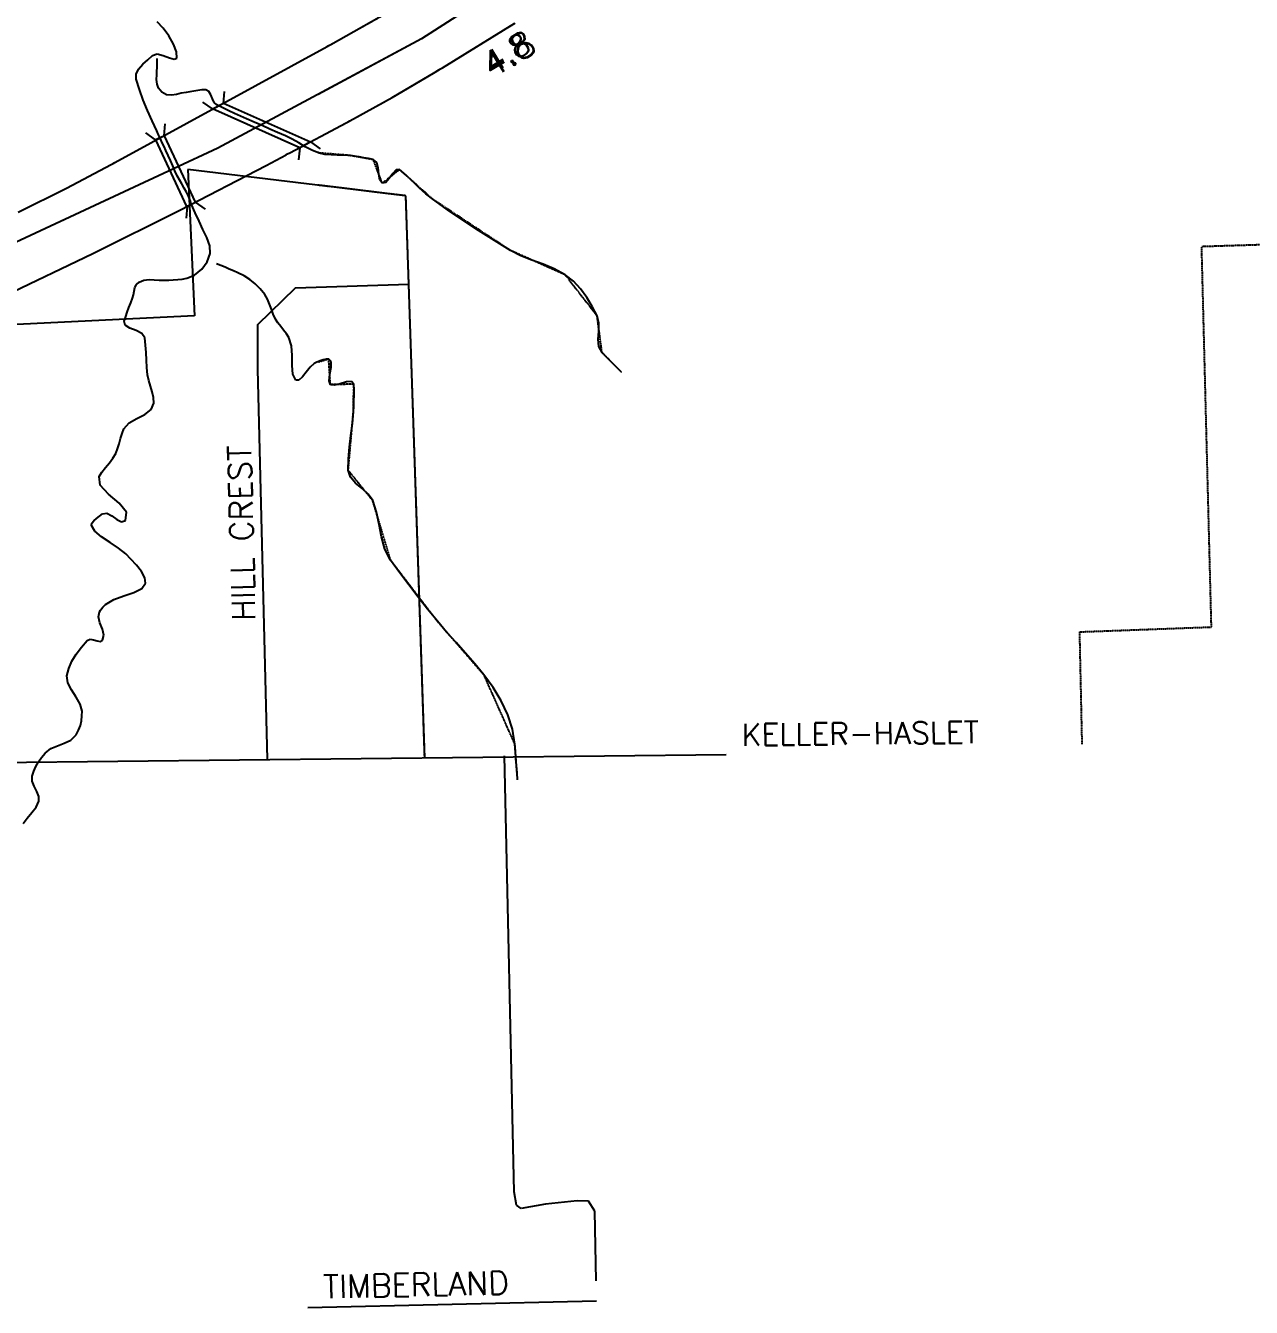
# Model space of a CAD drawing. Header units: feet. Extents: x 2327405 to 2393004, y 6977726 to 7089689.
# Drawn here: x 2346897 to 2357680, y 6989773 to 7001047 of the extents above; entities that cross this region are included whole.
import ezdxf
from ezdxf.enums import TextEntityAlignment as Align

# ---------------------------------------------------------------- set-up
doc = ezdxf.new("R2010")
doc.units = ezdxf.units.FT
doc.header["$MEASUREMENT"] = 0
for name, pattern in [('DASHED', [0.75, 0.5, -0.25]), ('DASHED2', [0.375, 0.25, -0.125]), ('DIVIDE2', [0.6252, 0.25, -0.125, 0.0001, -0.125, 0.0001, -0.125])]:
    doc.linetypes.add(name, pattern=pattern)
doc.layers.add('vicinity map', color=9, linetype='CONTINUOUS')
doc.styles.add('L60', font='simplex', dxfattribs={"height": 6})
doc.styles.get("Standard").update_dxf_attribs({"font": 'Simplex.shx'})

msp = doc.modelspace()

# ---------------------------------------------------------------- linework, layer by layer
at = {"layer": 'vicinity map'}
for p, q in [((2350951.70886, 7001301.8869), (2350379.76871, 7000931.06573)), ((2349581.16735, 7000881.42977), (2350075.2093, 7001158.32245)), ((2348105.90541, 7001025.80825), (2348055.37667, 7001082.01763)), ((2348156.65152, 7000957.24906), (2348105.90541, 7001025.80825)), ((2350564.42285, 7000677.04358), (2351201.65906, 7001068.56249)), ((2347682.18959, 6999844.25714), (2349548.97801, 7000863.62907)), ((2348199.30143, 7000884.67927), (2348156.65152, 7000957.24906)), ((2348225.54161, 7000816.43805), (2348199.30143, 7000884.67927)), ((2350379.76871, 7000931.06573), (2348588.51257, 6999967.97686)), ((2349548.97801, 7000863.62907), (2349565.68428, 7000872.75475)), ((2349565.68428, 7000872.75475), (2349581.16735, 7000881.42977)), ((2347972.7341, 7000746.71852), (2348014.27089, 7000784.78129)), ((2348014.27089, 7000784.78129), (2348055.32572, 7000797.9036)), ((2348053.40346, 7000736.13354), (2348053.55797, 7000756.74438)), ((2348055.32572, 7000797.9036), (2348108.06081, 7000785.72795)), ((2348108.06081, 7000785.72795), (2348161.54724, 7000764.59947)), ((2348161.54724, 7000764.59947), (2348204.85611, 7000750.86331)), ((2348204.85611, 7000750.86331), (2348227.0585, 7000760.86461)), ((2348227.0585, 7000760.86461), (2348225.54161, 7000816.43805)), ((2347868.39039, 7000621.33513), (2347891.45422, 7000665.16952)), ((2347891.45422, 7000665.16952), (2347929.01534, 7000706.90596)), ((2347929.01534, 7000706.90596), (2347972.7341, 7000746.71852)), ((2348050.93721, 7000613.65922), (2348052.78543, 7000653.69021)), ((2348052.78543, 7000653.69021), (2348052.93994, 7000674.30105)), ((2348052.93994, 7000674.30105), (2348053.09445, 7000694.91188)), ((2348053.09445, 7000694.91188), (2348053.24895, 7000715.52271)), ((2348053.24895, 7000715.52271), (2348053.40346, 7000736.13354)), ((2350120.24218, 7000413.76699), (2350499.73837, 7000637.4185)), ((2350499.73837, 7000637.4185), (2350532.23351, 7000657.29542)), ((2350532.23351, 7000657.29542), (2350542.2122, 7000663.41139)), ((2350542.2122, 7000663.41139), (2350564.42285, 7000677.04358)), ((2347868.16348, 7000575.2287), (2347868.39039, 7000621.33513)), ((2347897.60377, 7000484.31923), (2347868.16348, 7000575.2287)), ((2348049.32304, 7000573.17774), (2348050.93721, 7000613.65922)), ((2348052.95279, 7000533.49634), (2348049.32304, 7000573.17774)), ((2348066.83632, 7000495.86556), (2348052.95279, 7000533.49634)), ((2347931.6802, 7000392.95632), (2347897.60377, 7000484.31923)), ((2348095.98352, 7000461.53596), (2348066.83632, 7000495.86556)), ((2348137.81863, 7000438.74256), (2348095.98352, 7000461.53596)), ((2348180.25349, 7000434.82403), (2348137.81863, 7000438.74256)), ((2348222.99643, 7000442.16218), (2348180.25349, 7000434.82403)), ((2348265.75582, 7000453.13881), (2348222.99643, 7000442.16218)), ((2348308.24001, 7000460.13573), (2348265.75582, 7000453.13881)), ((2348343.08616, 7000464.24468), (2348308.24001, 7000460.13573)), ((2348377.93582, 7000470.85861), (2348343.08616, 7000464.24468)), ((2348412.73339, 7000477.51037), (2348377.93582, 7000470.85861)), ((2348447.42324, 7000481.73282), (2348412.73339, 7000477.51037)), ((2348481.94977, 7000481.0588), (2348447.42324, 7000481.73282)), ((2348508.21299, 7000467.29641), (2348481.94977, 7000481.0588)), ((2348525.838, 7000438.9545), (2348508.21299, 7000467.29641)), ((2348540.191, 7000404.32352), (2348525.838, 7000438.9545)), ((2348638.00367, 7000362.23186), (2348647.00059, 7000467.90945)), ((2349750.45107, 7000210.15334), (2350120.24218, 7000413.76699)), ((2347969.22346, 7000301.67889), (2347931.6802, 7000392.95632)), ((2348009.06424, 7000211.02584), (2347969.22346, 7000301.67889)), ((2348542.49791, 7000313.96395), (2348455.47404, 7000374.59256)), ((2348556.63817, 7000371.69391), (2348540.191, 7000404.32352)), ((2348542.49791, 7000313.96395), (2348637.95539, 7000364.32417)), ((2349308.05692, 6999972.99839), (2348542.49791, 7000313.96395)), ((2348580.54571, 7000349.35612), (2348556.63817, 7000371.69391)), ((2348631.99854, 7000324.17948), (2348580.54571, 7000349.35612)), ((2348683.65986, 7000299.1412), (2348631.99854, 7000324.17948)), ((2348637.95539, 7000364.32417), (2349402.35558, 7000023.88974)), ((2348735.5603, 7000274.43192), (2348683.65986, 7000299.1412)), ((2348050.03324, 7000121.53609), (2348009.06424, 7000211.02584)), ((2348115.28103, 7000078.88522), (2348124.29404, 7000184.57891)), ((2348787.73047, 7000250.24231), (2348735.5603, 7000274.43192)), ((2348840.201, 7000226.76303), (2348787.73047, 7000250.24231)), ((2348908.60641, 7000196.97732), (2348840.201, 7000226.76303)), ((2348977.0945, 7000167.40852), (2348908.60641, 7000196.97732)), ((2349221.7734, 6999928.73805), (2349718.26174, 7000192.72281)), ((2349718.26174, 7000192.72281), (2349733.97013, 7000201.07594)), ((2349733.97013, 7000201.07594), (2349750.45107, 7000210.15334)), ((2348040.56957, 7000042.91363), (2347953.5457, 7000103.54225)), ((2348117.35724, 7000078.91741), (2348039.10496, 7000042.20547)), ((2348066.1256, 7000086.90782), (2348050.03324, 7000121.53609)), ((2348082.24781, 7000052.30355), (2348066.1256, 7000086.90782)), ((2348391.75524, 6999494.182), (2348117.35724, 7000078.91741)), ((2349045.59073, 7000137.90939), (2348977.0945, 7000167.40852)), ((2349114.0205, 7000108.33268), (2349045.59073, 7000137.90939)), ((2349182.30927, 7000078.53114), (2349114.0205, 7000108.33268)), ((2349241.74654, 7000048.95508), (2349182.30927, 7000078.53114)), ((2348588.51257, 6999967.97686), (2341234.23078, 6996548.11729)), ((2348039.10496, 7000042.20547), (2348313.50297, 6999457.47006)), ((2348098.36473, 7000017.7036), (2348082.24781, 7000052.30355)), ((2348114.44124, 6999983.08828), (2348098.36473, 7000017.7036)), ((2348130.4422, 6999948.43793), (2348114.44124, 6999983.08828)), ((2349299.4705, 7000015.80493), (2349241.74654, 7000048.95508)), ((2349308.05692, 6999972.99839), (2349299.0439, 6999867.3208)), ((2349357.06909, 6999982.27358), (2349299.4705, 7000015.80493)), ((2349402.35558, 7000023.88974), (2349308.05692, 6999972.99839)), ((2349416.13025, 6999951.55393), (2349357.06909, 6999982.27358)), ((2349402.35558, 7000023.88974), (2349489.37945, 6999963.24502)), ((2348150.6858, 6999904.12728), (2348130.4422, 6999948.43793)), ((2348170.76832, 6999859.73783), (2348150.6858, 6999904.12728)), ((2348190.79305, 6999815.32043), (2348170.76832, 6999859.73783)), ((2349012.14034, 6999817.73312), (2349189.58406, 6999911.64552)), ((2349189.58406, 6999911.64552), (2349202.02524, 6999918.22824)), ((2349202.02524, 6999918.22824), (2349221.7734, 6999928.73805)), ((2349478.24194, 6999926.83888), (2349416.13025, 6999951.55393)), ((2349530.69742, 6999914.87486), (2349478.24194, 6999926.83888)), ((2349584.12997, 6999910.09487), (2349530.69742, 6999914.87486)), ((2349638.10505, 6999909.13859), (2349584.12997, 6999910.09487)), ((2349692.1881, 6999908.64572), (2349638.10505, 6999909.13859)), ((2349745.94457, 6999905.25593), (2349692.1881, 6999908.64572)), ((2349788.31335, 6999899.86954), (2349745.94457, 6999905.25593)), ((2349830.55592, 6999893.29636), (2349788.31335, 6999899.86954)), ((2349872.60316, 6999885.7323), (2349830.55592, 6999893.29636)), ((2349914.38594, 6999877.37328), (2349872.60316, 6999885.7323)), ((2349955.83514, 6999868.41524), (2349914.38594, 6999877.37328)), ((2349986.14563, 6999843.24414), (2349955.83514, 6999868.41524)), ((2347256.35685, 6999618.70645), (2347650.00025, 6999826.95537)), ((2347650.00025, 6999826.95537), (2347666.54557, 6999835.72696)), ((2347666.54557, 6999835.72696), (2347682.18959, 6999844.25714)), ((2348210.86324, 6999770.92591), (2348190.79305, 6999815.32043)), ((2348231.08217, 6999726.60511), (2348210.86324, 6999770.92591)), ((2348253.24453, 6999425.23244), (2349012.14034, 6999817.73312)), ((2348323.48166, 6999782.26048), (2348381.9214, 6998493.62474)), ((2350242.11101, 6999550.51334), (2348323.48166, 6999782.26048)), ((2349998.35842, 6999796.09329), (2349986.14563, 6999843.24414)), ((2350003.3104, 6999740.78518), (2349998.35842, 6999796.09329)), ((2350011.83846, 6999691.14231), (2350003.3104, 6999740.78518)), ((2350126.09367, 6999747.88402), (2350095.2778, 6999703.85941)), ((2350156.595, 6999780.14416), (2350126.09367, 6999747.88402)), ((2350186.26251, 6999780.52225), (2350156.595, 6999780.14416)), ((2350244.71057, 6999731.5881), (2350186.26251, 6999780.52225)), ((2348249.69632, 6999689.93455), (2348231.08217, 6999726.60511)), ((2348270.28152, 6999654.24991), (2348249.69632, 6999689.93455)), ((2348291.46429, 6999618.86487), (2348270.28152, 6999654.24991)), ((2350034.77949, 6999660.98715), (2350011.83846, 6999691.14231)), ((2350064.66665, 6999668.18793), (2350034.77949, 6999660.98715)), ((2350095.2778, 6999703.85941), (2350064.66665, 6999668.18793)), ((2350302.51908, 6999677.51908), (2350244.71057, 6999731.5881)), ((2350360.34436, 6999621.89206), (2350302.51908, 6999677.51908)), ((2350418.84272, 6999568.28389), (2350360.34436, 6999621.89206)), ((2346830.31487, 6999407.70535), (2347256.35685, 6999618.70645)), ((2348311.87119, 6999583.0931), (2348291.46429, 6999618.86487)), ((2348330.12876, 6999546.24825), (2348311.87119, 6999583.0931)), ((2348335.99739, 6999532.24263), (2348330.12876, 6999546.24825)), ((2348341.40681, 6999518.03806), (2348335.99739, 6999532.24263)), ((2348346.56812, 6999503.73856), (2348341.40681, 6999518.03806)), ((2350408.11142, 6994606.3438), (2350242.11101, 6999550.51334)), ((2350478.67045, 6999520.27146), (2350418.84272, 6999568.28389)), ((2350608.56419, 6999428.07909), (2350478.67045, 6999520.27146)), ((2347488.52244, 6999044.20726), (2348253.24453, 6999425.23244)), ((2348317.0277, 6999458.21042), (2348308.03078, 6999352.51673)), ((2348313.50297, 6999457.47006), (2348391.75524, 6999494.182)), ((2348351.69241, 6999489.44813), (2348346.56812, 6999503.73856)), ((2348356.99076, 6999475.27077), (2348351.69241, 6999489.44813)), ((2348388.19987, 6999401.46863), (2348356.99076, 6999475.27077)), ((2348422.58466, 6999328.18266), (2348388.19987, 6999401.46863)), ((2348389.64684, 6999494.13372), (2348476.67072, 6999433.5051)), ((2350743.41029, 6999336.07242), (2350608.56419, 6999428.07909)), ((2348457.40645, 6999255.22746), (2348422.58466, 6999328.18266)), ((2350881.59116, 6999245.10492), (2350743.41029, 6999336.07242)), ((2348489.92657, 6999182.41761), (2348457.40645, 6999255.22746)), ((2348517.40632, 6999109.56771), (2348489.92657, 6999182.41761)), ((2351021.48919, 6999156.03003), (2350881.59116, 6999245.10492)), ((2348520.97389, 6999041.48312), (2348517.40632, 6999109.56771)), ((2351161.48677, 6999069.70121), (2351021.48919, 6999156.03003)), ((2351254.27931, 6999022.09155), (2351161.48677, 6999069.70121)), ((2346718.15113, 6998674.73804), (2347488.52244, 6999044.20726)), ((2348446.57353, 6998905.04009), (2348494.77466, 6998970.48827)), ((2348494.77466, 6998970.48827), (2348520.97389, 6999041.48312)), ((2348613.51081, 6998937.34831), (2348575.82997, 6998953.1919)), ((2351351.37532, 6998983.69989), (2351254.27931, 6999022.09155)), ((2351450.17719, 6998947.72163), (2351351.37532, 6998983.69989)), ((2351548.08733, 6998907.35219), (2351450.17719, 6998947.72163)), ((2348315.22509, 6998824.6116), (2348384.13538, 6998853.59555)), ((2348384.13538, 6998853.59555), (2348446.57353, 6998905.04009)), ((2348651.19165, 6998921.50472), (2348613.51081, 6998937.34831)), ((2348688.87248, 6998905.66113), (2348651.19165, 6998921.50472)), ((2348726.55332, 6998889.81754), (2348688.87248, 6998905.66113)), ((2348764.23416, 6998873.97395), (2348726.55332, 6998889.81754)), ((2348818.65318, 6998847.12431), (2348764.23416, 6998873.97395)), ((2348869.78354, 6998814.02897), (2348818.65318, 6998847.12431)), ((2351642.50813, 6998855.78697), (2351548.08733, 6998907.35219)), ((2351716.30227, 6998798.50556), (2351642.50813, 6998855.78697)), ((2347851.07559, 6998711.47452), (2347858.29386, 6998742.53196)), ((2347858.29386, 6998742.53196), (2347871.43355, 6998770.20163)), ((2347871.43355, 6998770.20163), (2347894.81626, 6998792.03599)), ((2347894.81626, 6998792.03599), (2347938.35012, 6998809.70382)), ((2347938.35012, 6998809.70382), (2347982.56364, 6998814.37813)), ((2347982.56364, 6998814.37813), (2348027.1581, 6998811.71373)), ((2348027.1581, 6998811.71373), (2348071.83479, 6998807.3654)), ((2348071.83479, 6998807.3654), (2348116.29499, 6998806.98794)), ((2348116.29499, 6998806.98794), (2348156.10215, 6998809.46611)), ((2348156.10215, 6998809.46611), (2348195.89912, 6998811.35652)), ((2348195.89912, 6998811.35652), (2348235.68552, 6998813.7702)), ((2348235.68552, 6998813.7702), (2348275.46097, 6998817.81821)), ((2348275.46097, 6998817.81821), (2348315.22509, 6998824.6116)), ((2348917.31205, 6998775.28144), (2348869.78354, 6998814.02897)), ((2348960.92552, 6998731.47523), (2348917.31205, 6998775.28144)), ((2349000.31076, 6998683.20384), (2348960.92552, 6998731.47523)), ((2351779.41989, 6998731.51133), (2351716.30227, 6998798.50556)), ((2351833.83668, 6998657.12668), (2351779.41989, 6998731.51133)), ((2347806.35466, 6998568.32452), (2347821.6454, 6998608.73722)), ((2347821.6454, 6998608.73722), (2347837.11687, 6998648.98657)), ((2347837.11687, 6998648.98657), (2347845.45712, 6998679.47687)), ((2347845.45712, 6998679.47687), (2347851.07559, 6998711.47452)), ((2349025.06075, 6998642.00253), (2349000.31076, 6998683.20384)), ((2349043.58899, 6998598.00814), (2349025.06075, 6998642.00253)), ((2351881.52837, 6998577.67398), (2351833.83668, 6998657.12668)), ((2348381.9214, 6998493.62474), (2346130.4704, 6998385.59732)), ((2347777.59718, 6998487.61701), (2347791.56511, 6998527.90045)), ((2347791.56511, 6998527.90045), (2347806.35466, 6998568.32452)), ((2349059.26383, 6998552.94454), (2349043.58899, 6998598.00814)), ((2349075.45366, 6998508.53561), (2349059.26383, 6998552.94454)), ((2349095.52682, 6998466.50522), (2349075.45366, 6998508.53561)), ((2351924.47063, 6998495.47562), (2351881.52837, 6998577.67398)), ((2351940.44953, 6998431.31888), (2351924.47063, 6998495.47562)), ((2347764.77133, 6998447.62617), (2347777.59718, 6998487.61701)), ((2347773.90499, 6998411.87438), (2347764.77133, 6998447.62617)), ((2347815.24235, 6998386.42665), (2347773.90499, 6998411.87438)), ((2347870.05018, 6998364.15072), (2347815.24235, 6998386.42665)), ((2349117.00102, 6998433.28416), (2349095.52682, 6998466.50522)), ((2349141.2625, 6998401.0108), (2349117.00102, 6998433.28416)), ((2349166.42816, 6998369.20824), (2349141.2625, 6998401.0108)), ((2351938.77032, 6998361.05747), (2351940.44953, 6998431.31888)), ((2347919.59524, 6998337.91436), (2347870.05018, 6998364.15072)), ((2347945.14428, 6998300.58528), (2347919.59524, 6998337.91436)), ((2347952.74909, 6998236.58009), (2347945.14428, 6998300.58528)), ((2349190.61488, 6998337.39957), (2349166.42816, 6998369.20824)), ((2349211.93956, 6998305.10788), (2349190.61488, 6998337.39957)), ((2349235.50123, 6998231.75196), (2349211.93956, 6998305.10788)), ((2351933.41341, 6998290.45655), (2351938.77032, 6998361.05747)), ((2351938.35925, 6998225.28127), (2351933.41341, 6998290.45655)), ((2347956.64932, 6998171.53764), (2347952.74909, 6998236.58009)), ((2347959.13239, 6998106.03644), (2347956.64932, 6998171.53764)), ((2349240.9564, 6998145.05723), (2349235.50123, 6998231.75196)), ((2351967.58825, 6998171.29681), (2351938.35925, 6998225.28127)), ((2352001.86345, 6998136.69649), (2351967.58825, 6998171.29681)), ((2347962.48568, 6998040.65502), (2347959.13239, 6998106.03644)), ((2349240.99457, 6998057.51896), (2349240.9564, 6998145.05723)), ((2349248.30523, 6997981.63242), (2349240.99457, 6998057.51896)), ((2349400.27679, 6998044.39421), (2349365.16446, 6998000.25964)), ((2349436.09001, 6998075.40477), (2349400.27679, 6998044.39421)), ((2349460.09625, 6998087.45588), (2349436.09001, 6998075.40477)), ((2349486.7866, 6998098.50367), (2349460.09625, 6998087.45588)), ((2349514.24335, 6998107.37415), (2349486.7866, 6998098.50367)), ((2349540.54875, 6998112.8933), (2349514.24335, 6998107.37415)), ((2349563.78511, 6998113.88713), (2349540.54875, 6998112.8933)), ((2349584.51921, 6998091.78027), (2349563.78511, 6998113.88713)), ((2349574.30568, 6997980.63547), (2349583.84354, 6998041.93374)), ((2349583.84354, 6998041.93374), (2349584.51921, 6998091.78027)), ((2352036.13866, 6998102.09617), (2352001.86345, 6998136.69649)), ((2352070.41386, 6998067.49585), (2352036.13866, 6998102.09617)), ((2352104.68907, 6998032.89553), (2352070.41386, 6998067.49585)), ((2347968.99658, 6997975.97191), (2347962.48568, 6998040.65502)), ((2347979.6303, 6997925.47108), (2347968.99658, 6997975.97191)), ((2349024.0343, 6994591.247), (2348939.69824, 6998024.80313)), ((2349275.57788, 6997929.89287), (2349248.30523, 6997981.63242)), ((2349301.66048, 6997928.93087), (2349275.57788, 6997929.89287)), ((2349331.90752, 6997957.07916), (2349301.66048, 6997928.93087)), ((2349365.16446, 6998000.25964), (2349331.90752, 6997957.07916)), ((2349568.45318, 6997924.17338), (2349574.30568, 6997980.63547)), ((2352138.96428, 6997998.29522), (2352104.68907, 6998032.89553)), ((2347994.8295, 6997875.09027), (2347979.6303, 6997925.47108)), ((2348010.45441, 6997824.97934), (2347994.8295, 6997875.09027)), ((2348022.36529, 6997775.28815), (2348010.45441, 6997824.97934)), ((2349578.83362, 6997888.83537), (2349568.45318, 6997924.17338)), ((2349613.08024, 6997884.61149), (2349578.83362, 6997888.83537)), ((2349664.97678, 6997897.53648), (2349613.08024, 6997884.61149)), ((2349720.31739, 6997913.06592), (2349664.97678, 6997897.53648)), ((2349764.89621, 6997916.65535), (2349720.31739, 6997913.06592)), ((2349784.50739, 6997893.76034), (2349764.89621, 6997916.65535)), ((2349786.39054, 6997844.89481), (2349784.50739, 6997893.76034)), ((2349786.58891, 6997795.90064), (2349786.39054, 6997844.89481)), ((2348002.37329, 6997669.9607), (2348026.42236, 6997726.16656)), ((2348026.42236, 6997726.16656), (2348022.36529, 6997775.28815)), ((2349783.38479, 6997697.85204), (2349785.46587, 6997746.85924)), ((2349785.46587, 6997746.85924), (2349786.58891, 6997795.90064)), ((2347807.23316, 6997551.99178), (2347874.62133, 6997591.47197)), ((2347874.62133, 6997591.47197), (2347945.72049, 6997627.92872)), ((2347945.72049, 6997627.92872), (2348002.37329, 6997669.9607)), ((2349771.50879, 6997546.23186), (2349780.70905, 6997648.96043)), ((2349780.70905, 6997648.96043), (2349783.38479, 6997697.85204)), ((2347745.07323, 6997459.15049), (2347761.71335, 6997500.88948)), ((2347761.71335, 6997500.88948), (2347807.23316, 6997551.99178)), ((2349758.48495, 6997443.46772), (2349771.50879, 6997546.23186)), ((2347705.73525, 6997324.09914), (2347719.00297, 6997368.46133)), ((2347719.00297, 6997368.46133), (2347731.47604, 6997414.24311)), ((2347731.47604, 6997414.24311), (2347745.07323, 6997459.15049)), ((2349745.50322, 6997340.76288), (2349758.48495, 6997443.46772)), ((2347665.28336, 6997242.26659), (2347689.75408, 6997283.45051)), ((2347689.75408, 6997283.45051), (2347705.73525, 6997324.09914)), ((2349736.42932, 6997238.21224), (2349745.50322, 6997340.76288)), ((2347568.8104, 6997120.95901), (2347600.46037, 6997161.3063)), ((2347600.46037, 6997161.3063), (2347634.0684, 6997201.647)), ((2347634.0684, 6997201.647), (2347665.28336, 6997242.26659)), ((2349735.12895, 6997135.91068), (2349736.42932, 6997238.21224)), ((2347543.46964, 6997080.3197), (2347568.8104, 6997120.95901)), ((2347553.25162, 6997004.55355), (2347543.46964, 6997080.3197)), ((2349754.87345, 6997074.57182), (2349735.12895, 6997135.91068)), ((2349799.89193, 6997022.60373), (2349754.87345, 6997074.57182)), ((2347626.89772, 6996925.9221), (2347553.25162, 6997004.55355)), ((2347718.76961, 6996846.4435), (2347626.89772, 6996925.9221)), ((2349856.57444, 6996974.77301), (2349799.89193, 6997022.60373)), ((2349911.31101, 6996925.84625), (2349856.57444, 6996974.77301)), ((2349950.49171, 6996870.59007), (2349911.31101, 6996925.84625)), ((2347783.22894, 6996768.13594), (2347718.76961, 6996846.4435)), ((2349984.41576, 6996768.78424), (2349950.49171, 6996870.59007)), ((2347480.65404, 6996669.93801), (2347497.04018, 6996690.83788)), ((2347497.04018, 6996690.83788), (2347521.12827, 6996712.23017)), ((2347521.12827, 6996712.23017), (2347548.27581, 6996733.14994)), ((2347548.27581, 6996733.14994), (2347573.84028, 6996752.63224)), ((2347573.84028, 6996752.63224), (2347612.31955, 6996758.55096)), ((2347612.31955, 6996758.55096), (2347655.91184, 6996735.13201)), ((2347655.91184, 6996735.13201), (2347700.34421, 6996702.79225)), ((2347700.34421, 6996702.79225), (2347741.3437, 6996681.9485)), ((2347741.3437, 6996681.9485), (2347774.63736, 6996693.01759)), ((2347774.63736, 6996693.01759), (2347783.22894, 6996768.13594)), ((2350006.9103, 6996659.85354), (2349984.41576, 6996768.78424)), ((2347476.61239, 6996650.49548), (2347480.65404, 6996669.93801)), ((2347506.21208, 6996600.19532), (2347476.61239, 6996650.49548)), ((2347565.20909, 6996550.95493), (2347506.21208, 6996600.19532)), ((2350028.16892, 6996549.39256), (2350006.9103, 6996659.85354)), ((2347639.58537, 6996501.82452), (2347565.20909, 6996550.95493)), ((2347715.32286, 6996451.85434), (2347639.58537, 6996501.82452)), ((2350058.3852, 6996442.99584), (2350028.16892, 6996549.39256)), ((2347778.40352, 6996400.09462), (2347715.32286, 6996451.85434)), ((2347823.98283, 6996353.43345), (2347778.40352, 6996400.09462)), ((2347872.71233, 6996300.05369), (2347823.98283, 6996353.43345)), ((2350107.75272, 6996346.25795), (2350058.3852, 6996442.99584)), ((2347915.99096, 6996244.33674), (2347872.71233, 6996300.05369)), ((2347945.21766, 6996190.664), (2347915.99096, 6996244.33674)), ((2350186.16062, 6996235.86211), (2350107.75272, 6996346.25795)), ((2347918.17291, 6996096.90355), (2347951.79138, 6996143.41685)), ((2347951.79138, 6996143.41685), (2347945.21766, 6996190.664)), ((2350266.91947, 6996127.20581), (2350186.16062, 6996235.86211)), ((2350349.63648, 6996019.99607), (2350266.91947, 6996127.20581)), ((2347671.76278, 6995998.64348), (2347760.6762, 6996032.00466)), ((2347760.6762, 6996032.00466), (2347848.64038, 6996062.26208)), ((2347848.64038, 6996062.26208), (2347918.17291, 6996096.90355)), ((2350433.91888, 6995913.9399), (2350349.63648, 6996019.99607)), ((2347546.20573, 6995892.25954), (2347555.24514, 6995905.60535)), ((2347555.24514, 6995905.60535), (2347565.2845, 6995918.76039)), ((2347565.2845, 6995918.76039), (2347576.12182, 6995931.48566)), ((2347576.12182, 6995931.48566), (2347587.55515, 6995943.54212)), ((2347587.55515, 6995943.54212), (2347599.38252, 6995954.69076)), ((2347599.38252, 6995954.69076), (2347671.76278, 6995998.64348)), ((2350519.37387, 6995808.74431), (2350433.91888, 6995913.9399)), ((2347537.00868, 6995846.2464), (2347546.20573, 6995892.25954)), ((2347551.00619, 6995793.48908), (2347537.00868, 6995846.2464)), ((2347572.45098, 6995738.69019), (2347551.00619, 6995793.48908)), ((2350600.36156, 6995713.58571), (2350519.37387, 6995808.74431)), ((2347585.59577, 6995686.55236), (2347572.45098, 6995738.69019)), ((2347574.6933, 6995641.77821), (2347585.59577, 6995686.55236)), ((2350683.39052, 6995620.72353), (2350600.36156, 6995713.58571)), ((2347343.18556, 6995518.54753), (2347389.24708, 6995579.15367)), ((2347389.24708, 6995579.15367), (2347439.7395, 6995638.55928)), ((2347439.7395, 6995638.55928), (2347463.84104, 6995649.70173)), ((2347463.84104, 6995649.70173), (2347494.0417, 6995645.50158)), ((2347494.0417, 6995645.50158), (2347525.68698, 6995636.0521)), ((2347525.68698, 6995636.0521), (2347554.12235, 6995631.44656)), ((2347554.12235, 6995631.44656), (2347574.6933, 6995641.77821)), ((2350766.93164, 6995528.11909), (2350683.39052, 6995620.72353)), ((2347275.98232, 6995393.27643), (2347304.46172, 6995456.62656)), ((2347304.46172, 6995456.62656), (2347343.18556, 6995518.54753)), ((2350849.45579, 6995433.73376), (2350766.93164, 6995528.11909)), ((2347260.65412, 6995328.38283), (2347275.98232, 6995393.27643)), ((2350929.43384, 6995335.52886), (2350849.45579, 6995433.73376)), ((2351009.37041, 6995224.85749), (2350929.43384, 6995335.52886)), ((2347269.6079, 6995266.09765), (2347260.65412, 6995328.38283)), ((2347301.68263, 6995203.75549), (2347269.6079, 6995266.09765)), ((2351080.24839, 6995107.90551), (2351009.37041, 6995224.85749)), ((2347342.56823, 6995141.32099), (2347301.68263, 6995203.75549)), ((2347377.95462, 6995078.7588), (2347342.56823, 6995141.32099)), ((2347393.53171, 6995016.03359), (2347377.95462, 6995078.7588)), ((2347392.7504, 6994975.38251), (2347393.53171, 6995016.03359)), ((2351138.33875, 6994985.44172), (2351080.24839, 6995107.90551)), ((2347363.65524, 6994848.94532), (2347379.13071, 6994890.82889)), ((2347379.13071, 6994890.82889), (2347388.38958, 6994933.31111)), ((2347388.38958, 6994933.31111), (2347392.7504, 6994975.38251)), ((2351179.91249, 6994858.2349), (2351138.33875, 6994985.44172)), ((2347293.54688, 6994763.05646), (2347340.64463, 6994808.66988)), ((2347340.64463, 6994808.66988), (2347363.65524, 6994848.94532)), ((2351201.2406, 6994727.05382), (2351179.91249, 6994858.2349)), ((2347067.93656, 6994647.61053), (2347118.0294, 6994687.91244)), ((2347118.0294, 6994687.91244), (2347176.29295, 6994713.42354)), ((2347176.29295, 6994713.42354), (2347236.78088, 6994734.88961)), ((2347236.78088, 6994734.88961), (2347293.54688, 6994763.05646)), ((2351205.96278, 6994664.05285), (2351201.2406, 6994727.05382)), ((2351210.68495, 6994601.05188), (2351205.96278, 6994664.05285)), ((2346172.84766, 6994560.07163), (2353058.57912, 6994635.29528)), ((2346986.90615, 6994529.94851), (2347010.1296, 6994570.31144)), ((2347010.1296, 6994570.31144), (2347037.2724, 6994609.49694)), ((2347037.2724, 6994609.49694), (2347067.93656, 6994647.61053)), ((2351193.49906, 6990790.57148), (2351110.43448, 6994625.83445)), ((2351215.40713, 6994538.0509), (2351210.68495, 6994601.05188)), ((2346953.80926, 6994445.26836), (2346968.00004, 6994488.30265)), ((2346954.6356, 6994401.45055), (2346953.80926, 6994445.26836)), ((2346968.00004, 6994488.30265), (2346986.90615, 6994529.94851)), ((2351220.1293, 6994475.04993), (2351215.40713, 6994538.0509)), ((2351224.85148, 6994412.04896), (2351220.1293, 6994475.04993)), ((2346972.51181, 6994356.69488), (2346954.6356, 6994401.45055)), ((2346995.97173, 6994311.77427), (2346972.51181, 6994356.69488)), ((2346988.64291, 6994172.83235), (2347013.778, 6994224.52998)), ((2347013.54919, 6994267.46166), (2346995.97173, 6994311.77427)), ((2347013.778, 6994224.52998), (2347013.54919, 6994267.46166)), ((2346910.48566, 6994077.49485), (2346951.17978, 6994124.82522)), ((2346951.17978, 6994124.82522), (2346988.64291, 6994172.83235)), ((2346875.65763, 6994027.82748), (2346910.48566, 6994077.49485)), ((2351214.2129, 6990671.72845), (2351193.49906, 6990790.57148)), ((2351256.44531, 6990643.28917), (2351214.2129, 6990671.72845)), ((2351471.88855, 6990681.25649), (2351256.44531, 6990643.28917)), ((2351748.68466, 6990710.32346), (2351471.88855, 6990681.25649)), ((2351848.56817, 6990708.29553), (2351748.68466, 6990710.32346)), ((2351904.40058, 6990618.82527), (2351848.56817, 6990708.29553)), ((2351915.6093, 6990005.84421), (2351904.40058, 6990618.82527)), ((2349378.29405, 6989773.11481), (2351918.83749, 6989829.38178))]:
    msp.add_line(p, q, dxfattribs=at)
at = {"layer": 'vicinity map', "linetype": 'Continuous', "flags": 128}
for points in [[(2367790.22403, 7007777.27083), (2366535.4515, 7007746.41735), (2363088.45639, 7007670.11253), (2362763.6177, 7007661.77549), (2362430.45807, 7007656.22283), (2362156.46243, 7007635.66994), (2361852.45024, 7007591.21647), (2361535.94859, 7007523.16821), (2361218.0628, 7007425.95641), (2360908.86812, 7007294.17327), (2360571.53997, 7007145.5551), (2360103.73234, 7006910.84655), (2358368.29254, 7005857.64365), (2357395.94925, 7005225.04271), (2355578.63587, 7004171.83981), (2350951.70844, 7001301.88684), (2350379.76831, 7000931.06568), (2349471.71823, 7000442.84241)], [(2349308.05654, 6999972.99836), (2349299.04352, 6999867.32077)], [(2349471.71823, 6999975.55238), (2349489.37907, 6999963.24499)]]:
    msp.add_lwpolyline(points, dxfattribs=at)
at = {"layer": 'vicinity map', "linetype": 'DASHED', "flags": 128}
for points in [[(2349565.68389, 7000872.7547), (2349581.16696, 7000881.42972), (2350075.2089, 7001158.3224), (2350578.92373, 7001455.3656), (2350699.34404, 7001529.36888)], [(2350542.2118, 7000663.41135), (2350564.42244, 7000677.04353), (2351201.65864, 7001068.56243)], [(2349471.71823, 7000821.44103), (2349548.97763, 7000863.62902), (2349565.68389, 7000872.7547)], [(2349733.96974, 7000201.07591), (2349750.45068, 7000210.1533), (2350120.24178, 7000413.76695), (2350499.73797, 7000637.41846), (2350532.2331, 7000657.29537), (2350542.2118, 7000663.41135)], [(2349471.71823, 7000061.63485), (2349718.26135, 7000192.72277), (2349733.96974, 7000201.07591)]]:
    msp.add_lwpolyline(points, dxfattribs=at)
at = {"layer": 'vicinity map', "linetype": 'DIVIDE2', "flags": 128}
for points in [[(2352138.96384, 6997998.29522), (2351967.58781, 6998171.29681), (2351924.47019, 6998495.47562), (2351642.5077, 6998855.78696), (2351161.48635, 6999069.7012), (2350478.67005, 6999520.27144), (2350186.26211, 6999780.52222), (2350034.77909, 6999660.98712), (2349955.83475, 6999868.41521), (2349745.94418, 6999905.2559), (2349478.24156, 6999926.83885), (2349471.71823, 6999930.18265)], [(2351224.85106, 6994412.04904), (2351201.24018, 6994727.05389), (2350929.43342, 6995335.52892), (2350519.37346, 6995808.74436), (2350107.75232, 6996346.258), (2349950.49132, 6996870.5901), (2349735.12856, 6997135.91071), (2349780.70866, 6997648.96045), (2349784.507, 6997893.76035), (2349578.83323, 6997888.83538), (2349563.78472, 6998113.88713), (2349471.71823, 6998086.14186)]]:
    msp.add_lwpolyline(points, dxfattribs=at)
at = {"layer": 'vicinity map', "linetype": 'DASHED2', "flags": 128}
for points in [[(2350408.11102, 6994606.34388), (2350242.11061, 6999550.51332), (2349471.71823, 6999643.56737)], [(2356191.82664, 6994727.52064), (2356170.37245, 6995714.7354), (2357328.96324, 6995757.65988), (2357243.13038, 6999105.64059), (2359302.84555, 6999170.03536), (2359324.29975, 6997474.57472), (2362628.40639, 6997560.42368)]]:
    msp.add_lwpolyline(points, dxfattribs=at)
at = {"layer": 'vicinity map'}
msp.add_lwpolyline([(2348939.69824, 6998024.80313), (2348939.69824, 6998418.97379), (2349271.52236, 6998740.39432), (2350268.18722, 6998773.85733)], dxfattribs=at)

# ---------------------------------------------------------------- texts
for s, height, rotation, p in [('4.8', 224.23131, 31.566700023, (2350998.83405, 7000575.61498)), ('HILL CREST', 203.952027, 91.407077771, (2348917.63245, 6995813.33129)), ('TIMBERLAND', 203.952027, 1.268583326, (2349517.36808, 6989852.59029))]:
    msp.add_text(s, height=height, rotation=rotation, dxfattribs=at).set_placement(p)
at = {"layer": 'vicinity map', "linetype": 'Continuous', "style": 'L60'}
msp.add_text('4.8', height=193.13602, rotation=31.566699963, dxfattribs=at).set_placement((2351080.17314, 7000888.7628), align=Align.TOP_CENTER)
msp.add_text('KELLER-HASLET', height=193.1360197, rotation=0.625894004, dxfattribs=at).set_placement((2354240.95927, 6994724.62047), align=Align.CENTER)

doc.saveas('drawing.dxf')
